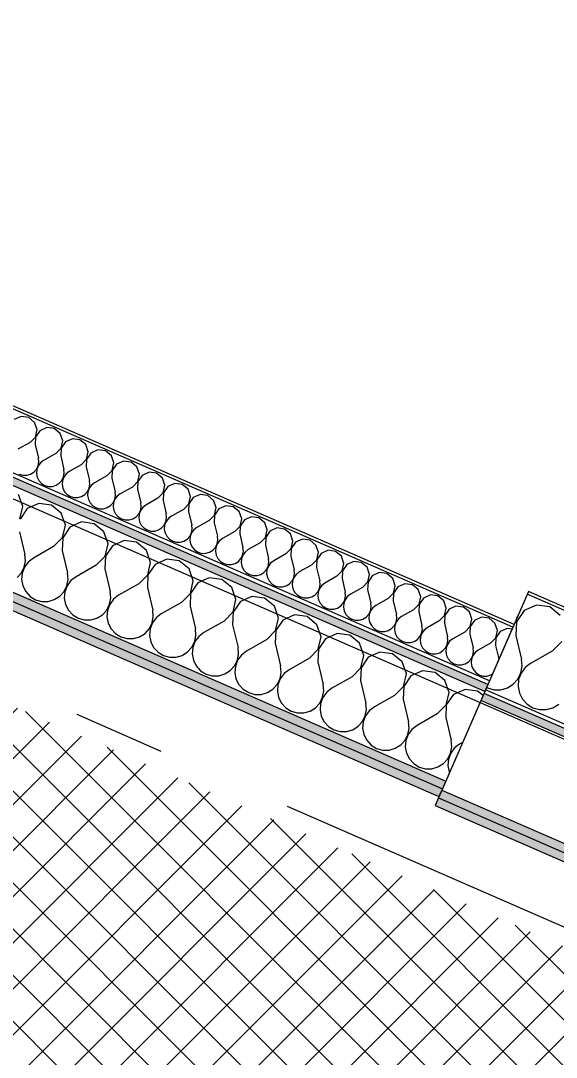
# Model space of a CAD drawing. Header units: millimetres. Extents: x -50172 to 258853, y -59787 to 25069.
# Drawn here: x 54555 to 55378, y 1334 to 2926 of the extents above; entities that cross this region are included whole.
import ezdxf
from ezdxf.enums import TextEntityAlignment as Align

# ---------------------------------------------------------------- set-up
doc = ezdxf.new("R2010")
doc.units = ezdxf.units.MM
doc.header["$MEASUREMENT"] = 0
doc.linetypes.add('Double Dashed', pattern=[1093.611073, 529.166651, -211.666656, 141.111112, -211.666656])
for name, color, linetype in [('A-15-MG_Structural_Grid', 7, 'Continuous'), ('New_A-25-M_Wall_Ext', 7, 'Continuous'), ('New_A-95-D_Dim_Grid.Dim', 7, 'Continuous')]:
    doc.layers.add(name, color=color, linetype=linetype)
for name, color, linetype, lineweight, true_color in [('A-15-MG_Structural_Grid_Pen_No__163', 7, 'Continuous', 0, 0x750077), ('A-25-M_Wall_Int_Pen_No__102', 7, 'Continuous', 15, 0xcccccc), ('New_A-25-M_Wall_Ext_Pen_No__107', 7, 'Continuous', 15, 0xa6a6a6), ('New_A-25-M_Wall_Ext_Pen_No__147', 7, 'Continuous', 0, 0x606060), ('New_A-95-M-SFS_Edge_Pen_No__252', 7, 'Continuous', 13, 0xe8e8e8)]:
    doc.layers.add(name, color=color, linetype=linetype, lineweight=lineweight, true_color=true_color)
for name, color, linetype, lineweight in [('New_A-25-M_Wall_Ext_Pen_No__1', 7, 'Continuous', 13), ('New_A-25-M_Wall_Ext_Pen_No__150', 7, 'Continuous', 0), ('New_A-95-D_Dim_Grid.Dim_Pen_No__4', 7, 'Continuous', 20)]:
    doc.layers.add(name, color=color, linetype=linetype, lineweight=lineweight)
doc.styles.add('GENERATED_STYLE_4', font='')
doc.styles.get('GENERATED_STYLE_4').set_extended_font_data('Swis721 BT')
doc.dimstyles.new('GENERATED_STYLE__3', dxfattribs={"dimtxt": 300, "dimasz": 95, "dimexe": 0.18, "dimexo": 0, "dimgap": 0.09, "dimtad": 1, "dimdec": 0, "dimzin": 0, "dimdsep": 46, "dimtxsty": 'GENERATED_STYLE_4', "dimblk": 'ARROWHEAD_2', "dimblk1": 'ARROWHEAD_2', "dimblk2": 'ARROWHEAD_2', "dimcen": 0.09, "dimclrd": 7, "dimclre": 7, "dimclrt": 7, "dimadec": 0, "dimazin": 0, "dimtfac": 1, "dimtdec": 4, "dimtmove": 0, "dimatfit": 3, "dimfxl": 1, "dimtolj": 1, "dimtzin": 0, "dimarcsym": 0})
pattern_1 = [(0, (0, 0), (0, 173.2051), [0, -100]), (0, (50, 86.6), (0, 173.2051), [0, -100])]

# ---------------------------------------------------------------- blocks, each defined once
blk = doc.blocks.new('*X188')
at = {"layer": 'New_A-25-M_Wall_Ext_Pen_No__107', "linetype": 'Continuous'}
for p, q in [((54555.7, 2318.2), (54545, 2313.4)), ((54567.3, 2316.6), (54555.7, 2318.2)), ((54576.3, 2309.1), (54567.3, 2316.6)), ((54580.1, 2298.1), (54576.3, 2309.1)), ((54577.5, 2286.6), (54580.1, 2298.1)), ((54584.2, 2296.3), (54577.7, 2286.6)), ((54594.9, 2301), (54584.2, 2296.3)), ((54606.5, 2299.5), (54594.9, 2301)), ((54615.6, 2292), (54606.5, 2299.5)), ((54569.3, 2278.3), (54550.6, 2267.7)), ((54569.3, 2278.3), (54577.5, 2286.6)), ((54577.7, 2286.6), (54577.1, 2274.9)), ((54619.4, 2280.9), (54615.6, 2292)), ((54616.8, 2269.5), (54619.4, 2280.9)), ((54623.5, 2279.1), (54616.9, 2269.4)), ((54634.2, 2283.9), (54623.5, 2279.1)), ((54645.8, 2282.3), (54634.2, 2283.9)), ((54654.9, 2274.9), (54645.8, 2282.3)), ((54577.1, 2274.9), (54582.1, 2254)), ((54608.6, 2261.2), (54589.9, 2250.6)), ((54608.6, 2261.2), (54616.8, 2269.5)), ((54616.9, 2269.4), (54616.4, 2257.7)), ((54658.7, 2263.8), (54654.9, 2274.9)), ((54656.1, 2252.4), (54658.7, 2263.8)), ((54662.8, 2262), (54656.2, 2252.3)), ((54673.5, 2266.8), (54662.8, 2262)), ((54685.1, 2265.2), (54673.5, 2266.8)), ((54694.2, 2257.8), (54685.1, 2265.2)), ((54581.5, 2242.3), (54582.6, 2248.1)), ((54585.2, 2247), (54581.7, 2242.3)), ((54582.6, 2248.1), (54582.1, 2254)), ((54589.9, 2250.6), (54585.2, 2247)), ((54616.4, 2257.7), (54621.3, 2236.9)), ((54647.8, 2244), (54656.1, 2252.4)), ((54656.2, 2252.3), (54655.7, 2240.6)), ((54698, 2246.7), (54694.2, 2257.8)), ((54695.3, 2235.3), (54698, 2246.7)), ((54702.1, 2244.9), (54695.5, 2235.2)), ((54712.8, 2249.6), (54702.1, 2244.9)), ((54724.4, 2248.1), (54712.8, 2249.6)), ((54733.4, 2240.6), (54724.4, 2248.1)), ((54552.6, 2229.4), (54558.3, 2227.9)), ((54564.3, 2227.9), (54569.9, 2229.5)), ((54569.9, 2229.5), (54574.9, 2232.6)), ((54574.9, 2232.6), (54578.9, 2237)), ((54578.9, 2237), (54581.5, 2242.3)), ((54579.6, 2236.7), (54579.1, 2230.8)), ((54579.1, 2230.8), (54580.2, 2225)), ((54581.7, 2242.3), (54579.6, 2236.7)), ((54620.8, 2225.2), (54621.9, 2231)), ((54624.5, 2229.9), (54621, 2225.1)), ((54621.9, 2231), (54621.3, 2236.9)), ((54629.2, 2233.5), (54624.5, 2229.9)), ((54647.8, 2244), (54629.2, 2233.5)), ((54655.7, 2240.6), (54660.6, 2219.8)), ((54687.1, 2226.9), (54695.3, 2235.3)), ((54695.5, 2235.2), (54695, 2223.5)), ((54737.2, 2229.5), (54733.4, 2240.6)), ((54734.6, 2218.1), (54737.2, 2229.5)), ((54752.1, 2232.5), (54741.4, 2227.7)), ((54763.7, 2230.9), (54752.1, 2232.5)), ((54772.7, 2223.5), (54763.7, 2230.9)), ((54558.3, 2227.9), (54564.3, 2227.9)), ((54580.2, 2225), (54582.9, 2219.8)), ((54582.9, 2219.8), (54586.9, 2215.4)), ((54586.9, 2215.4), (54591.9, 2212.3)), ((54609.2, 2212.4), (54614.2, 2215.5)), ((54614.2, 2215.5), (54618.2, 2219.9)), ((54618.2, 2219.9), (54620.8, 2225.2)), ((54618.9, 2219.6), (54618.4, 2213.7)), ((54618.4, 2213.7), (54619.5, 2207.9)), ((54621, 2225.1), (54618.9, 2219.6)), ((54660.1, 2208.1), (54661.2, 2213.9)), ((54663.8, 2212.7), (54660.3, 2208)), ((54661.2, 2213.9), (54660.6, 2219.8)), ((54668.5, 2216.3), (54663.8, 2212.7)), ((54687.1, 2226.9), (54668.5, 2216.3)), ((54695, 2223.5), (54699.9, 2202.6)), ((54726.4, 2209.8), (54734.6, 2218.1)), ((54734.8, 2218.1), (54734.3, 2206.4)), ((54741.4, 2227.7), (54734.8, 2218.1)), ((54776.5, 2212.4), (54772.7, 2223.5)), ((54791.4, 2215.4), (54780.7, 2210.6)), ((54803, 2213.8), (54791.4, 2215.4)), ((54812, 2206.4), (54803, 2213.8)), ((54591.9, 2212.3), (54597.6, 2210.7)), ((54597.6, 2210.7), (54603.5, 2210.7)), ((54603.5, 2210.7), (54609.2, 2212.4)), ((54619.5, 2207.9), (54622.2, 2202.6)), ((54622.2, 2202.6), (54626.2, 2198.3)), ((54626.2, 2198.3), (54631.2, 2195.2)), ((54648.5, 2195.3), (54653.5, 2198.4)), ((54653.5, 2198.4), (54657.5, 2202.8)), ((54657.5, 2202.8), (54660.1, 2208.1)), ((54658.2, 2202.5), (54657.7, 2196.6)), ((54660.3, 2208), (54658.2, 2202.5)), ((54699.4, 2190.9), (54700.5, 2196.7)), ((54700.5, 2196.7), (54699.9, 2202.6)), ((54707.8, 2199.2), (54703.1, 2195.6)), ((54726.4, 2209.8), (54707.8, 2199.2)), ((54734.3, 2206.4), (54739.2, 2185.5)), ((54765.7, 2192.7), (54773.9, 2201)), ((54774.1, 2200.9), (54773.6, 2189.2)), ((54773.9, 2201), (54776.5, 2212.4)), ((54780.7, 2210.6), (54774.1, 2200.9)), ((54815.8, 2195.3), (54812, 2206.4)), ((54830.7, 2198.2), (54820, 2193.5)), ((54842.3, 2196.7), (54830.7, 2198.2)), ((54631.2, 2195.2), (54636.9, 2193.6)), ((54636.9, 2193.6), (54642.8, 2193.6)), ((54642.8, 2193.6), (54648.5, 2195.3)), ((54657.7, 2196.6), (54658.8, 2190.8)), ((54658.8, 2190.8), (54661.5, 2185.5)), ((54661.5, 2185.5), (54665.5, 2181.1)), ((54665.5, 2181.1), (54670.5, 2178.1)), ((54687.8, 2178.1), (54692.8, 2181.3)), ((54692.8, 2181.3), (54696.8, 2185.6)), ((54696.8, 2185.6), (54699.4, 2190.9)), ((54697.5, 2185.3), (54697, 2179.4)), ((54699.6, 2190.9), (54697.5, 2185.3)), ((54703.1, 2195.6), (54699.6, 2190.9)), ((54739.8, 2179.6), (54739.2, 2185.5)), ((54747.1, 2182.1), (54742.4, 2178.5)), ((54765.7, 2192.7), (54747.1, 2182.1)), ((54773.6, 2189.2), (54778.5, 2168.4)), ((54805, 2175.5), (54813.2, 2183.9)), ((54813.4, 2183.8), (54812.8, 2172.1)), ((54813.2, 2183.9), (54815.8, 2195.3)), ((54820, 2193.5), (54813.4, 2183.8)), ((54851.3, 2189.2), (54842.3, 2196.7)), ((54855.1, 2178.2), (54851.3, 2189.2)), ((54869.9, 2181.1), (54859.2, 2176.3)), ((54881.5, 2179.5), (54869.9, 2181.1)), ((54670.5, 2178.1), (54676.2, 2176.5)), ((54676.2, 2176.5), (54682.1, 2176.5)), ((54682.1, 2176.5), (54687.8, 2178.1)), ((54697, 2179.4), (54698.1, 2173.6)), ((54698.1, 2173.6), (54700.7, 2168.4)), ((54700.7, 2168.4), (54704.7, 2164)), ((54732.1, 2164.1), (54736.1, 2168.5)), ((54736.1, 2168.5), (54738.7, 2173.8)), ((54736.7, 2168.2), (54736.2, 2162.3)), ((54738.8, 2173.7), (54736.7, 2168.2)), ((54738.7, 2173.8), (54739.8, 2179.6)), ((54742.4, 2178.5), (54738.8, 2173.7)), ((54779, 2162.5), (54778.5, 2168.4)), ((54786.3, 2164.9), (54781.7, 2161.3)), ((54805, 2175.5), (54786.3, 2164.9)), ((54812.8, 2172.1), (54817.8, 2151.2)), ((54844.3, 2158.4), (54852.5, 2166.7)), ((54852.6, 2166.7), (54852.1, 2155)), ((54852.5, 2166.7), (54855.1, 2178.2)), ((54859.2, 2176.3), (54852.6, 2166.7)), ((54890.6, 2172.1), (54881.5, 2179.5)), ((54894.4, 2161), (54890.6, 2172.1)), ((54704.7, 2164), (54709.8, 2160.9)), ((54709.8, 2160.9), (54715.5, 2159.3)), ((54715.5, 2159.3), (54721.4, 2159.4)), ((54721.4, 2159.4), (54727.1, 2161)), ((54727.1, 2161), (54732.1, 2164.1)), ((54736.2, 2162.3), (54737.4, 2156.5)), ((54737.4, 2156.5), (54740, 2151.2)), ((54740, 2151.2), (54744, 2146.9)), ((54771.4, 2147), (54775.3, 2151.4)), ((54775.3, 2151.4), (54778, 2156.7)), ((54776, 2151.1), (54775.5, 2145.2)), ((54778.1, 2156.6), (54776, 2151.1)), ((54778, 2156.7), (54779, 2162.5)), ((54781.7, 2161.3), (54778.1, 2156.6)), ((54818.3, 2145.4), (54817.8, 2151.2)), ((54844.3, 2158.4), (54825.6, 2147.8)), ((54852.1, 2155), (54857.1, 2134.1)), ((54883.6, 2141.3), (54891.8, 2149.6)), ((54891.9, 2149.5), (54891.4, 2137.8)), ((54891.8, 2149.6), (54894.4, 2161)), ((54898.5, 2159.2), (54891.9, 2149.5)), ((54909.2, 2164), (54898.5, 2159.2)), ((54920.8, 2162.4), (54909.2, 2164)), ((54929.9, 2155), (54920.8, 2162.4)), ((54933.7, 2143.9), (54929.9, 2155)), ((54744, 2146.9), (54749.1, 2143.8)), ((54749.1, 2143.8), (54754.8, 2142.2)), ((54754.8, 2142.2), (54760.7, 2142.2)), ((54760.7, 2142.2), (54766.4, 2143.9)), ((54766.4, 2143.9), (54771.4, 2147)), ((54775.5, 2145.2), (54776.6, 2139.4)), ((54776.6, 2139.4), (54779.3, 2134.1)), ((54779.3, 2134.1), (54783.3, 2129.8)), ((54810.7, 2129.9), (54814.6, 2134.2)), ((54814.6, 2134.2), (54817.3, 2139.5)), ((54815.3, 2133.9), (54814.8, 2128.1)), ((54817.4, 2139.5), (54815.3, 2133.9)), ((54817.3, 2139.5), (54818.3, 2145.4)), ((54820.9, 2144.2), (54817.4, 2139.5)), ((54825.6, 2147.8), (54820.9, 2144.2)), ((54857.6, 2128.2), (54857.1, 2134.1)), ((54883.6, 2141.3), (54864.9, 2130.7)), ((54891.4, 2137.8), (54896.3, 2117)), ((54931.1, 2132.5), (54933.7, 2143.9)), ((54937.8, 2142.1), (54931.2, 2132.4)), ((54948.5, 2146.9), (54937.8, 2142.1)), ((54960.1, 2145.3), (54948.5, 2146.9)), ((54969.2, 2137.8), (54960.1, 2145.3)), ((54972.9, 2126.8), (54969.2, 2137.8)), ((54783.3, 2129.8), (54788.4, 2126.7)), ((54788.4, 2126.7), (54794, 2125.1)), ((54794, 2125.1), (54800, 2125.1)), ((54800, 2125.1), (54805.6, 2126.7)), ((54805.6, 2126.7), (54810.7, 2129.9)), ((54814.8, 2128.1), (54815.9, 2122.3)), ((54815.9, 2122.3), (54818.6, 2117)), ((54849.9, 2112.7), (54853.9, 2117.1)), ((54853.9, 2117.1), (54856.5, 2122.4)), ((54856.7, 2122.3), (54854.6, 2116.8)), ((54856.5, 2122.4), (54857.6, 2128.2)), ((54860.2, 2127.1), (54856.7, 2122.3)), ((54864.9, 2130.7), (54860.2, 2127.1)), ((54922.8, 2124.1), (54904.2, 2113.6)), ((54922.8, 2124.1), (54931.1, 2132.5)), ((54931.2, 2132.4), (54930.7, 2120.7)), ((54930.7, 2120.7), (54935.6, 2099.9)), ((54970.3, 2115.3), (54972.9, 2126.8)), ((54977.1, 2125), (54970.5, 2115.3)), ((54987.8, 2129.7), (54977.1, 2125)), ((54999.4, 2128.2), (54987.8, 2129.7)), ((55008.4, 2120.7), (54999.4, 2128.2)), ((55012.2, 2109.6), (55008.4, 2120.7)), ((54818.6, 2117), (54822.6, 2112.6)), ((54822.6, 2112.6), (54827.6, 2109.5)), ((54827.6, 2109.5), (54833.3, 2107.9)), ((54833.3, 2107.9), (54839.2, 2108)), ((54839.2, 2108), (54844.9, 2109.6)), ((54844.9, 2109.6), (54849.9, 2112.7)), ((54854.6, 2116.8), (54854.1, 2110.9)), ((54854.1, 2110.9), (54855.2, 2105.1)), ((54855.2, 2105.1), (54857.9, 2099.8)), ((54893.2, 2100), (54895.8, 2105.3)), ((54896, 2105.2), (54893.9, 2099.7)), ((54895.8, 2105.3), (54896.9, 2111.1)), ((54899.5, 2110), (54896, 2105.2)), ((54896.9, 2111.1), (54896.3, 2117)), ((54904.2, 2113.6), (54899.5, 2110)), ((54962.1, 2107), (54943.5, 2096.4)), ((54962.1, 2107), (54970.3, 2115.3)), ((54970.5, 2115.3), (54970, 2103.6)), ((54970, 2103.6), (54974.9, 2082.7)), ((55009.6, 2098.2), (55012.2, 2109.6)), ((55016.4, 2107.8), (55009.8, 2098.1)), ((55027.1, 2112.6), (55016.4, 2107.8)), ((55038.7, 2111), (55027.1, 2112.6)), ((55047.7, 2103.6), (55038.7, 2111)), ((55051.5, 2092.5), (55047.7, 2103.6)), ((54857.9, 2099.8), (54861.9, 2095.5)), ((54861.9, 2095.5), (54866.9, 2092.4)), ((54866.9, 2092.4), (54872.6, 2090.8)), ((54872.6, 2090.8), (54878.5, 2090.8)), ((54878.5, 2090.8), (54884.2, 2092.5)), ((54884.2, 2092.5), (54889.2, 2095.6)), ((54889.2, 2095.6), (54893.2, 2100)), ((54893.9, 2099.7), (54893.4, 2093.8)), ((54893.4, 2093.8), (54894.5, 2088)), ((54894.5, 2088), (54897.2, 2082.7)), ((54932.5, 2082.9), (54935.1, 2088.2)), ((54935.3, 2088.1), (54933.2, 2082.6)), ((54935.1, 2088.2), (54936.2, 2094)), ((54938.8, 2092.8), (54935.3, 2088.1)), ((54936.2, 2094), (54935.6, 2099.9)), ((54943.5, 2096.4), (54938.8, 2092.8)), ((55001.4, 2089.9), (54982.8, 2079.3)), ((55001.4, 2089.9), (55009.6, 2098.2)), ((55009.8, 2098.1), (55009.3, 2086.4)), ((55009.3, 2086.4), (55014.2, 2065.6)), ((55048.9, 2081.1), (55051.5, 2092.5)), ((55055.7, 2090.7), (55049.1, 2081)), ((55066.4, 2095.5), (55055.7, 2090.7)), ((55078, 2093.9), (55066.4, 2095.5)), ((55087, 2086.5), (55078, 2093.9)), ((55090.8, 2075.4), (55087, 2086.5)), ((54897.2, 2082.7), (54901.2, 2078.4)), ((54901.2, 2078.4), (54906.2, 2075.3)), ((54906.2, 2075.3), (54911.9, 2073.7)), ((54911.9, 2073.7), (54917.8, 2073.7)), ((54917.8, 2073.7), (54923.5, 2075.3)), ((54923.5, 2075.3), (54928.5, 2078.5)), ((54928.5, 2078.5), (54932.5, 2082.9)), ((54933.2, 2082.6), (54932.7, 2076.7)), ((54932.7, 2076.7), (54933.8, 2070.9)), ((54933.8, 2070.9), (54936.4, 2065.6)), ((54971.8, 2065.7), (54974.4, 2071)), ((54974.5, 2071), (54972.5, 2065.4)), ((54974.4, 2071), (54975.5, 2076.8)), ((54978.1, 2075.7), (54974.5, 2071)), ((54975.5, 2076.8), (54974.9, 2082.7)), ((54982.8, 2079.3), (54978.1, 2075.7)), ((55040.7, 2072.7), (55022.1, 2062.2)), ((55040.7, 2072.7), (55048.9, 2081.1)), ((55049.1, 2081), (55048.5, 2069.3)), ((55088.2, 2064), (55090.8, 2075.4)), ((55094.9, 2073.6), (55088.4, 2063.9)), ((55105.6, 2078.3), (55094.9, 2073.6)), ((55117.2, 2076.8), (55105.6, 2078.3)), ((55126.3, 2069.3), (55117.2, 2076.8)), ((54936.4, 2065.6), (54940.5, 2061.2)), ((54940.5, 2061.2), (54945.5, 2058.1)), ((54945.5, 2058.1), (54951.2, 2056.6)), ((54951.2, 2056.6), (54957.1, 2056.6)), ((54957.1, 2056.6), (54962.8, 2058.2)), ((54962.8, 2058.2), (54967.8, 2061.3)), ((54967.8, 2061.3), (54971.8, 2065.7)), ((54972.5, 2065.4), (54971.9, 2059.5)), ((54971.9, 2059.5), (54973.1, 2053.7)), ((54973.1, 2053.7), (54975.7, 2048.5)), ((55011.1, 2048.6), (55013.7, 2053.9)), ((55013.8, 2053.8), (55011.7, 2048.3)), ((55013.7, 2053.9), (55014.8, 2059.7)), ((55017.4, 2058.6), (55013.8, 2053.8)), ((55014.8, 2059.7), (55014.2, 2065.6)), ((55022.1, 2062.2), (55017.4, 2058.6)), ((55048.5, 2069.3), (55053.5, 2048.5)), ((55080, 2055.6), (55061.3, 2045)), ((55080, 2055.6), (55088.2, 2064)), ((55088.4, 2063.9), (55087.8, 2052.2)), ((55130.1, 2058.2), (55126.3, 2069.3)), ((55127.5, 2046.8), (55130.1, 2058.2)), ((55134.2, 2056.4), (55127.6, 2046.8)), ((55144.9, 2061.2), (55134.2, 2056.4)), ((55156.5, 2059.6), (55144.9, 2061.2)), ((55165.6, 2052.2), (55156.5, 2059.6)), ((54975.7, 2048.5), (54979.7, 2044.1)), ((54979.7, 2044.1), (54984.8, 2041)), ((54984.8, 2041), (54990.5, 2039.4)), ((54990.5, 2039.4), (54996.4, 2039.4)), ((54996.4, 2039.4), (55002.1, 2041.1)), ((55002.1, 2041.1), (55007.1, 2044.2)), ((55007.1, 2044.2), (55011.1, 2048.6)), ((55011.7, 2048.3), (55011.2, 2042.4)), ((55011.2, 2042.4), (55012.3, 2036.6)), ((55053, 2036.8), (55054, 2042.6)), ((55056.6, 2041.4), (55053.1, 2036.7)), ((55054, 2042.6), (55053.5, 2048.5)), ((55061.3, 2045), (55056.6, 2041.4)), ((55087.8, 2052.2), (55092.8, 2031.3)), ((55119.3, 2038.5), (55100.6, 2027.9)), ((55119.3, 2038.5), (55127.5, 2046.8)), ((55127.6, 2046.8), (55127.1, 2035.1)), ((55169.4, 2041.1), (55165.6, 2052.2)), ((55166.8, 2029.7), (55169.4, 2041.1)), ((55173.5, 2039.3), (55166.9, 2029.6)), ((55184.2, 2044.1), (55173.5, 2039.3)), ((55195.8, 2042.5), (55184.2, 2044.1)), ((55204.9, 2035.1), (55195.8, 2042.5)), ((55012.3, 2036.6), (55015, 2031.3)), ((55015, 2031.3), (55019, 2027)), ((55019, 2027), (55024.1, 2023.9)), ((55024.1, 2023.9), (55029.8, 2022.3)), ((55029.8, 2022.3), (55035.7, 2022.3)), ((55035.7, 2022.3), (55041.3, 2024)), ((55041.3, 2024), (55046.4, 2027.1)), ((55046.4, 2027.1), (55050.3, 2031.5)), ((55050.3, 2031.5), (55053, 2036.8)), ((55051, 2031.2), (55050.5, 2025.3)), ((55050.5, 2025.3), (55051.6, 2019.5)), ((55053.1, 2036.7), (55051, 2031.2)), ((55092.2, 2019.6), (55093.3, 2025.4)), ((55095.9, 2024.3), (55092.4, 2019.6)), ((55093.3, 2025.4), (55092.8, 2031.3)), ((55100.6, 2027.9), (55095.9, 2024.3)), ((55127.1, 2035.1), (55132, 2014.2)), ((55158.5, 2021.4), (55166.8, 2029.7)), ((55166.9, 2029.6), (55166.4, 2017.9)), ((55208.7, 2024), (55204.9, 2035.1)), ((55206, 2012.6), (55208.7, 2024)), ((55212.8, 2022.2), (55206.2, 2012.5)), ((55223.5, 2026.9), (55212.8, 2022.2)), ((55235.1, 2025.4), (55223.5, 2026.9)), ((55244.2, 2017.9), (55235.1, 2025.4)), ((55051.6, 2019.5), (55054.3, 2014.2)), ((55054.3, 2014.2), (55058.3, 2009.8)), ((55058.3, 2009.8), (55063.3, 2006.8)), ((55063.3, 2006.8), (55069, 2005.2)), ((55075, 2005.2), (55080.6, 2006.8)), ((55080.6, 2006.8), (55085.7, 2010)), ((55085.7, 2010), (55089.6, 2014.3)), ((55089.6, 2014.3), (55092.2, 2019.6)), ((55090.3, 2014), (55089.8, 2008.1)), ((55089.8, 2008.1), (55090.9, 2002.3)), ((55092.4, 2019.6), (55090.3, 2014)), ((55131.5, 2002.5), (55132.6, 2008.3)), ((55135.2, 2007.2), (55131.7, 2002.4)), ((55132.6, 2008.3), (55132, 2014.2)), ((55139.9, 2010.8), (55135.2, 2007.2)), ((55158.5, 2021.4), (55139.9, 2010.8)), ((55166.4, 2017.9), (55171.3, 1997.1)), ((55197.8, 2004.2), (55206, 2012.6)), ((55206.2, 2012.5), (55205.7, 2000.8)), ((55247.9, 2006.9), (55244.2, 2017.9)), ((55245.3, 1995.4), (55247.9, 2006.9)), ((55262.8, 2009.8), (55252.1, 2005)), ((55274.4, 2008.2), (55262.8, 2009.8)), ((55283.4, 2000.8), (55274.4, 2008.2)), ((55069, 2005.2), (55075, 2005.2)), ((55090.9, 2002.3), (55093.6, 1997.1)), ((55093.6, 1997.1), (55097.6, 1992.7)), ((55097.6, 1992.7), (55102.6, 1989.6)), ((55119.9, 1989.7), (55124.9, 1992.8)), ((55124.9, 1992.8), (55128.9, 1997.2)), ((55128.9, 1997.2), (55131.5, 2002.5)), ((55129.6, 1996.9), (55129.1, 1991)), ((55129.1, 1991), (55130.2, 1985.2)), ((55131.7, 2002.4), (55129.6, 1996.9)), ((55170.8, 1985.4), (55171.9, 1991.2)), ((55174.5, 1990), (55171, 1985.3)), ((55171.9, 1991.2), (55171.3, 1997.1)), ((55179.2, 1993.6), (55174.5, 1990)), ((55197.8, 2004.2), (55179.2, 1993.6)), ((55205.7, 2000.8), (55210.6, 1979.9)), ((55237.1, 1987.1), (55245.3, 1995.4)), ((55245.5, 1995.4), (55245, 1983.7)), ((55252.1, 2005), (55245.5, 1995.4)), ((55287.2, 1989.7), (55283.4, 2000.8)), ((55302.1, 1992.7), (55291.4, 1987.9)), ((55309.6, 1991.7), (55302.1, 1992.7)), ((55102.6, 1989.6), (55108.3, 1988)), ((55108.3, 1988), (55114.2, 1988.1)), ((55114.2, 1988.1), (55119.9, 1989.7)), ((55130.2, 1985.2), (55132.9, 1979.9)), ((55132.9, 1979.9), (55136.9, 1975.6)), ((55136.9, 1975.6), (55141.9, 1972.5)), ((55159.2, 1972.6), (55164.2, 1975.7)), ((55164.2, 1975.7), (55168.2, 1980.1)), ((55168.2, 1980.1), (55170.8, 1985.4)), ((55168.9, 1979.8), (55168.4, 1973.9)), ((55168.4, 1973.9), (55169.5, 1968.1)), ((55171, 1985.3), (55168.9, 1979.8)), ((55210.1, 1968.2), (55211.2, 1974.1)), ((55211.2, 1974.1), (55210.6, 1979.9)), ((55218.5, 1976.5), (55213.8, 1972.9)), ((55237.1, 1987.1), (55218.5, 1976.5)), ((55245, 1983.7), (55249.9, 1962.8)), ((55276.4, 1970), (55284.6, 1978.3)), ((55284.8, 1978.2), (55284.3, 1966.5)), ((55284.6, 1978.3), (55287.2, 1989.7)), ((55291.4, 1987.9), (55284.8, 1978.2)), ((55141.9, 1972.5), (55147.6, 1970.9)), ((55147.6, 1970.9), (55153.5, 1970.9)), ((55153.5, 1970.9), (55159.2, 1972.6)), ((55169.5, 1968.1), (55172.2, 1962.8)), ((55172.2, 1962.8), (55176.2, 1958.5)), ((55176.2, 1958.5), (55181.2, 1955.4)), ((55198.5, 1955.4), (55203.5, 1958.6)), ((55203.5, 1958.6), (55207.5, 1962.9)), ((55207.5, 1962.9), (55210.1, 1968.2)), ((55208.2, 1962.6), (55207.7, 1956.8)), ((55210.3, 1968.2), (55208.2, 1962.6)), ((55213.8, 1972.9), (55210.3, 1968.2)), ((55250.5, 1956.9), (55249.9, 1962.8)), ((55257.8, 1959.4), (55253.1, 1955.8)), ((55276.4, 1970), (55257.8, 1959.4)), ((55284.3, 1966.5), (55289.2, 1945.7)), ((55181.2, 1955.4), (55186.9, 1953.8)), ((55186.9, 1953.8), (55192.8, 1953.8)), ((55192.8, 1953.8), (55198.5, 1955.4)), ((55207.7, 1956.8), (55208.8, 1951)), ((55208.8, 1951), (55211.4, 1945.7)), ((55211.4, 1945.7), (55215.4, 1941.3)), ((55242.8, 1941.4), (55246.8, 1945.8)), ((55246.8, 1945.8), (55249.4, 1951.1)), ((55247.4, 1945.5), (55246.9, 1939.6)), ((55249.5, 1951), (55247.4, 1945.5)), ((55249.4, 1951.1), (55250.5, 1956.9)), ((55253.1, 1955.8), (55249.5, 1951)), ((55289.3, 1944.9), (55289.2, 1945.7)), ((55215.4, 1941.3), (55220.5, 1938.2)), ((55220.5, 1938.2), (55226.2, 1936.6)), ((55226.2, 1936.6), (55232.1, 1936.7)), ((55232.1, 1936.7), (55237.8, 1938.3)), ((55237.8, 1938.3), (55242.8, 1941.4)), ((55246.9, 1939.6), (55248.1, 1933.8)), ((55248.1, 1933.8), (55250.7, 1928.5)), ((55250.7, 1928.5), (55254.7, 1924.2)), ((55254.7, 1924.2), (55259.8, 1921.1)), ((55259.8, 1921.1), (55265.5, 1919.5)), ((55265.5, 1919.5), (55271.4, 1919.5)), ((55271.4, 1919.5), (55277.1, 1921.2)), ((55277.1, 1921.2), (55279.6, 1922.8))]:
    blk.add_line(p, q, dxfattribs=at)
blk = doc.blocks.new('*X189')
at = {"layer": 'New_A-25-M_Wall_Ext_Pen_No__150', "linetype": 'Continuous'}
for p, q in [((54558, 2179.7), (54551.7, 2198.2)), ((54582.8, 2184.6), (54564.9, 2176.7)), ((54602.1, 2182), (54582.8, 2184.6)), ((54617.2, 2169.6), (54602.1, 2182)), ((54553.7, 2160.7), (54558, 2179.7)), ((54564.9, 2176.7), (54553.9, 2160.6)), ((54623.5, 2151.2), (54617.2, 2169.6)), ((54619.1, 2132.1), (54623.5, 2151.2)), ((54648.2, 2156.1), (54630.4, 2148.1)), ((54667.6, 2153.5), (54648.2, 2156.1)), ((54682.6, 2141.1), (54667.6, 2153.5)), ((54553.1, 2141.1), (54561.3, 2106.3)), ((54630.4, 2148.1), (54619.4, 2132)), ((54689, 2122.6), (54682.6, 2141.1)), ((54605.4, 2118.2), (54574.4, 2100.6)), ((54605.4, 2118.2), (54619.1, 2132.1)), ((54619.4, 2132), (54618.5, 2112.5)), ((54684.6, 2103.6), (54689, 2122.6)), ((54695.9, 2119.6), (54684.9, 2103.5)), ((54713.7, 2127.5), (54695.9, 2119.6)), ((54733, 2124.9), (54713.7, 2127.5)), ((54748.1, 2112.5), (54733, 2124.9)), ((54562.2, 2096.5), (54561.3, 2106.3)), ((54618.5, 2112.5), (54626.8, 2077.8)), ((54670.9, 2089.7), (54684.6, 2103.6)), ((54684.9, 2103.5), (54684, 2084)), ((54754.4, 2094.1), (54748.1, 2112.5)), ((54556, 2078), (54560.4, 2086.8)), ((54560.7, 2086.7), (54557.2, 2077.5)), ((54560.4, 2086.8), (54562.2, 2096.5)), ((54566.6, 2094.6), (54560.7, 2086.7)), ((54574.4, 2100.6), (54566.6, 2094.6)), ((54670.9, 2089.7), (54639.9, 2072)), ((54750.1, 2075), (54754.4, 2094.1)), ((54761.3, 2091), (54750.4, 2074.9)), ((54779.2, 2099), (54761.3, 2091)), ((54798.5, 2096.4), (54779.2, 2099)), ((54813.6, 2084), (54798.5, 2096.4)), ((54549.4, 2070.7), (54556, 2078)), ((54557.2, 2077.5), (54556.3, 2067.7)), ((54627.7, 2067.9), (54626.8, 2077.8)), ((54639.9, 2072), (54632, 2066)), ((54684, 2084), (54692.2, 2049.2)), ((54736.4, 2061.1), (54750.1, 2075)), ((54750.4, 2074.9), (54749.5, 2055.4)), ((54819.9, 2065.5), (54813.6, 2084)), ((54844.6, 2070.4), (54826.8, 2062.5)), ((54864, 2067.8), (54844.6, 2070.4)), ((54556.3, 2067.7), (54558.2, 2058)), ((54558.2, 2058), (54562.7, 2049.2)), ((54621.5, 2049.4), (54625.9, 2058.3)), ((54626.2, 2058.1), (54622.7, 2048.9)), ((54625.9, 2058.3), (54627.7, 2067.9)), ((54632, 2066), (54626.2, 2058.1)), ((54736.4, 2061.1), (54705.3, 2043.5)), ((54749.5, 2055.4), (54757.7, 2020.7)), ((54815.6, 2046.5), (54819.9, 2065.5)), ((54826.8, 2062.5), (54815.8, 2046.4)), ((54879.1, 2055.4), (54864, 2067.8)), ((54885.4, 2037), (54879.1, 2055.4)), ((54562.7, 2049.2), (54569.3, 2041.9)), ((54569.3, 2041.9), (54577.7, 2036.8)), ((54606.5, 2036.9), (54614.9, 2042.1)), ((54614.9, 2042.1), (54621.5, 2049.4)), ((54622.7, 2048.9), (54621.8, 2039.1)), ((54621.8, 2039.1), (54623.7, 2029.4)), ((54691.4, 2029.7), (54693.2, 2039.4)), ((54693.2, 2039.4), (54692.2, 2049.2)), ((54705.3, 2043.5), (54697.5, 2037.5)), ((54801.9, 2032.6), (54815.6, 2046.5)), ((54815.8, 2046.4), (54815, 2026.9)), ((54910.1, 2041.9), (54892.3, 2033.9)), ((54929.5, 2039.3), (54910.1, 2041.9)), ((54944.5, 2026.9), (54929.5, 2039.3)), ((54577.7, 2036.8), (54587.2, 2034.1)), ((54587.2, 2034.1), (54597.1, 2034.2)), ((54597.1, 2034.2), (54606.5, 2036.9)), ((54623.7, 2029.4), (54628.1, 2020.6)), ((54687, 2020.9), (54691.4, 2029.7)), ((54691.6, 2029.6), (54688.1, 2020.4)), ((54697.5, 2037.5), (54691.6, 2029.6)), ((54801.9, 2032.6), (54770.8, 2014.9)), ((54815, 2026.9), (54823.2, 1992.1)), ((54881, 2017.9), (54885.4, 2037)), ((54892.3, 2033.9), (54881.3, 2017.8)), ((54950.9, 2008.4), (54944.5, 2026.9)), ((54628.1, 2020.6), (54634.8, 2013.4)), ((54634.8, 2013.4), (54643.2, 2008.2)), ((54643.2, 2008.2), (54652.7, 2005.6)), ((54662.5, 2005.6), (54672, 2008.4)), ((54672, 2008.4), (54680.4, 2013.6)), ((54680.4, 2013.6), (54687, 2020.9)), ((54688.1, 2020.4), (54687.3, 2010.6)), ((54687.3, 2010.6), (54689.2, 2000.9)), ((54756.8, 2001.2), (54758.6, 2010.8)), ((54763, 2008.9), (54757.1, 2001)), ((54758.6, 2010.8), (54757.7, 2020.7)), ((54770.8, 2014.9), (54763, 2008.9)), ((54867.3, 2004), (54881, 2017.9)), ((54881.3, 2017.8), (54880.4, 1998.3)), ((54946.5, 1989.4), (54950.9, 2008.4)), ((54975.6, 2013.3), (54957.8, 2005.4)), ((54994.9, 2010.7), (54975.6, 2013.3)), ((55010, 1998.3), (54994.9, 2010.7)), ((54652.7, 2005.6), (54662.5, 2005.6)), ((54689.2, 2000.9), (54693.6, 1992.1)), ((54693.6, 1992.1), (54700.3, 1984.8)), ((54745.9, 1985), (54752.5, 1992.3)), ((54752.5, 1992.3), (54756.8, 2001.2)), ((54753.6, 1991.8), (54752.8, 1982)), ((54757.1, 2001), (54753.6, 1991.8)), ((54824.1, 1982.3), (54823.2, 1992.1)), ((54867.3, 2004), (54836.3, 1986.4)), ((54880.4, 1998.3), (54888.7, 1963.6)), ((54957.8, 2005.4), (54946.8, 1989.3)), ((55016.3, 1979.9), (55010, 1998.3)), ((54700.3, 1984.8), (54708.7, 1979.7)), ((54708.7, 1979.7), (54718.2, 1977)), ((54718.2, 1977), (54728, 1977.1)), ((54728, 1977.1), (54737.5, 1979.8)), ((54737.5, 1979.8), (54745.9, 1985)), ((54752.8, 1982), (54754.6, 1972.3)), ((54822.3, 1972.6), (54824.1, 1982.3)), ((54828.5, 1980.4), (54822.6, 1972.5)), ((54836.3, 1986.4), (54828.5, 1980.4)), ((54932.8, 1975.5), (54901.8, 1957.8)), ((54932.8, 1975.5), (54946.5, 1989.4)), ((54946.8, 1989.3), (54945.9, 1969.8)), ((55012, 1960.8), (55016.3, 1979.9)), ((55023.2, 1976.8), (55012.3, 1960.7)), ((55041.1, 1984.8), (55023.2, 1976.8)), ((55060.4, 1982.2), (55041.1, 1984.8)), ((55075.5, 1969.8), (55060.4, 1982.2)), ((54754.6, 1972.3), (54759.1, 1963.5)), ((54759.1, 1963.5), (54765.8, 1956.3)), ((54811.3, 1956.5), (54817.9, 1963.8)), ((54817.9, 1963.8), (54822.3, 1972.6)), ((54819.1, 1963.3), (54818.2, 1953.5)), ((54822.6, 1972.5), (54819.1, 1963.3)), ((54889.6, 1953.7), (54888.7, 1963.6)), ((54945.9, 1969.8), (54954.1, 1935)), ((54998.3, 1946.9), (55012, 1960.8)), ((55012.3, 1960.7), (55011.4, 1941.2)), ((55081.8, 1951.3), (55075.5, 1969.8)), ((54765.8, 1956.3), (54774.2, 1951.1)), ((54774.2, 1951.1), (54783.6, 1948.5)), ((54783.6, 1948.5), (54793.5, 1948.5)), ((54793.5, 1948.5), (54803, 1951.3)), ((54803, 1951.3), (54811.3, 1956.5)), ((54818.2, 1953.5), (54820.1, 1943.8)), ((54820.1, 1943.8), (54824.5, 1935)), ((54883.4, 1935.2), (54887.8, 1944.1)), ((54888.1, 1943.9), (54884.6, 1934.7)), ((54887.8, 1944.1), (54889.6, 1953.7)), ((54893.9, 1951.8), (54888.1, 1943.9)), ((54901.8, 1957.8), (54893.9, 1951.8)), ((54998.3, 1946.9), (54967.2, 1929.3)), ((55077.5, 1932.3), (55081.8, 1951.3)), ((55088.7, 1948.3), (55077.7, 1932.2)), ((55106.5, 1956.2), (55088.7, 1948.3)), ((55125.9, 1953.6), (55106.5, 1956.2)), ((55141, 1941.2), (55125.9, 1953.6)), ((54824.5, 1935), (54831.2, 1927.7)), ((54831.2, 1927.7), (54839.6, 1922.6)), ((54868.4, 1922.7), (54876.8, 1927.9)), ((54876.8, 1927.9), (54883.4, 1935.2)), ((54884.6, 1934.7), (54883.7, 1924.9)), ((54955.1, 1925.2), (54954.1, 1935)), ((54967.2, 1929.3), (54959.4, 1923.3)), ((55011.4, 1941.2), (55019.6, 1906.5)), ((55063.8, 1918.4), (55077.5, 1932.3)), ((55077.7, 1932.2), (55076.9, 1912.7)), ((55147.3, 1922.8), (55141, 1941.2)), ((55172, 1927.7), (55154.2, 1919.7)), ((55191.4, 1925.1), (55172, 1927.7)), ((54839.6, 1922.6), (54849.1, 1919.9)), ((54849.1, 1919.9), (54859, 1920)), ((54859, 1920), (54868.4, 1922.7)), ((54883.7, 1924.9), (54885.6, 1915.2)), ((54885.6, 1915.2), (54890, 1906.4)), ((54948.9, 1906.7), (54953.3, 1915.5)), ((54953.5, 1915.4), (54950, 1906.2)), ((54953.3, 1915.5), (54955.1, 1925.2)), ((54959.4, 1923.3), (54953.5, 1915.4)), ((55063.8, 1918.4), (55032.7, 1900.7)), ((55076.9, 1912.7), (55085.1, 1877.9)), ((55142.9, 1903.7), (55147.3, 1922.8)), ((55154.2, 1919.7), (55143.2, 1903.6)), ((55206.4, 1912.7), (55191.4, 1925.1)), ((55212.8, 1894.2), (55206.4, 1912.7)), ((54890, 1906.4), (54896.7, 1899.2)), ((54896.7, 1899.2), (54905.1, 1894)), ((54933.9, 1894.2), (54942.3, 1899.4)), ((54942.3, 1899.4), (54948.9, 1906.7)), ((54950, 1906.2), (54949.2, 1896.4)), ((54949.2, 1896.4), (54951.1, 1886.7)), ((55018.7, 1887), (55020.5, 1896.6)), ((55024.9, 1894.7), (55019, 1886.8)), ((55020.5, 1896.6), (55019.6, 1906.5)), ((55032.7, 1900.7), (55024.9, 1894.7)), ((55129.2, 1889.8), (55142.9, 1903.7)), ((55143.2, 1903.6), (55142.3, 1884.1)), ((55237.5, 1899.1), (55219.7, 1891.2)), ((55256.8, 1896.5), (55237.5, 1899.1)), ((55265.2, 1889.7), (55256.8, 1896.5)), ((54905.1, 1894), (54914.6, 1891.4)), ((54914.6, 1891.4), (54924.4, 1891.4)), ((54924.4, 1891.4), (54933.9, 1894.2)), ((54951.1, 1886.7), (54955.5, 1877.9)), ((55014.4, 1878.1), (55018.7, 1887)), ((55019, 1886.8), (55015.5, 1877.6)), ((55129.2, 1889.8), (55098.2, 1872.2)), ((55142.3, 1884.1), (55150.6, 1849.4)), ((55208.4, 1875.2), (55212.8, 1894.2)), ((55219.7, 1891.2), (55208.7, 1875.1)), ((54955.5, 1877.9), (54962.2, 1870.6)), ((54962.2, 1870.6), (54970.6, 1865.5)), ((54970.6, 1865.5), (54980.1, 1862.8)), ((54980.1, 1862.8), (54989.9, 1862.9)), ((54989.9, 1862.9), (54999.4, 1865.6)), ((54999.4, 1865.6), (55007.8, 1870.8)), ((55007.8, 1870.8), (55014.4, 1878.1)), ((55015.5, 1877.6), (55014.7, 1867.8)), ((55014.7, 1867.8), (55016.5, 1858.1)), ((55084.2, 1858.4), (55086, 1868.1)), ((55090.4, 1866.2), (55084.5, 1858.3)), ((55086, 1868.1), (55085.1, 1877.9)), ((55098.2, 1872.2), (55090.4, 1866.2)), ((55194.7, 1861.3), (55208.4, 1875.2)), ((55208.7, 1875.1), (55207.8, 1855.6)), ((55016.5, 1858.1), (55021, 1849.3)), ((55021, 1849.3), (55027.7, 1842.1)), ((55073.2, 1842.3), (55079.8, 1849.6)), ((55079.8, 1849.6), (55084.2, 1858.4)), ((55081, 1849.1), (55080.1, 1839.3)), ((55084.5, 1858.3), (55081, 1849.1)), ((55151.5, 1839.5), (55150.6, 1849.4)), ((55194.7, 1861.3), (55163.7, 1843.6)), ((55207.8, 1855.6), (55216, 1820.8)), ((55027.7, 1842.1), (55036.1, 1836.9)), ((55036.1, 1836.9), (55045.5, 1834.3)), ((55045.5, 1834.3), (55055.4, 1834.3)), ((55055.4, 1834.3), (55064.9, 1837.1)), ((55064.9, 1837.1), (55073.2, 1842.3)), ((55080.1, 1839.3), (55082, 1829.6)), ((55149.7, 1829.9), (55151.5, 1839.5)), ((55155.8, 1837.6), (55150, 1829.7)), ((55163.7, 1843.6), (55155.8, 1837.6)), ((55082, 1829.6), (55086.4, 1820.8)), ((55086.4, 1820.8), (55093.1, 1813.5)), ((55138.7, 1813.7), (55145.3, 1821)), ((55145.3, 1821), (55149.7, 1829.9)), ((55146.5, 1820.5), (55145.6, 1810.7)), ((55150, 1829.7), (55146.5, 1820.5)), ((55217, 1811), (55216, 1820.8)), ((55229.1, 1815.1), (55221.3, 1809.1)), ((55233.8, 1817.7), (55229.1, 1815.1)), ((55093.1, 1813.5), (55101.5, 1808.4)), ((55101.5, 1808.4), (55111, 1805.7)), ((55111, 1805.7), (55120.9, 1805.8)), ((55120.9, 1805.8), (55130.3, 1808.5)), ((55130.3, 1808.5), (55138.7, 1813.7)), ((55145.6, 1810.7), (55147.5, 1801)), ((55147.5, 1801), (55151.9, 1792.2)), ((55210.8, 1792.5), (55215.2, 1801.3)), ((55215.4, 1801.2), (55211.9, 1792)), ((55215.2, 1801.3), (55217, 1811)), ((55221.3, 1809.1), (55215.4, 1801.2)), ((55151.9, 1792.2), (55158.6, 1785)), ((55158.6, 1785), (55167, 1779.8)), ((55195.8, 1780), (55204.2, 1785.2)), ((55204.2, 1785.2), (55210.8, 1792.5)), ((55211.9, 1792), (55211.1, 1782.2)), ((55167, 1779.8), (55176.5, 1777.2)), ((55176.5, 1777.2), (55186.3, 1777.2)), ((55186.3, 1777.2), (55195.8, 1780)), ((55211.1, 1782.2), (55213, 1772.5)), ((55213, 1772.5), (55213.5, 1771.3))]:
    blk.add_line(p, q, dxfattribs=at)
blk = doc.blocks.new('Wall_25_1', base_point=(55197.4, 1734.3))
at = {"layer": 'New_A-25-M_Wall_Ext', "linetype": 'Continuous', "lineweight": 0, "true_color": 0x000000}
h = blk.add_hatch(dxfattribs=at)
h.set_pattern_fill('Plaster_0001', color=178, style=0, pattern_type=2)
h.set_pattern_definition(pattern_1)
h.paths.add_polyline_path([(55312.7, 1998.8), (54277.2, 2450.3), (54275.4, 2446.2), (55310.9, 1994.6)])
at = {"layer": 'New_A-25-M_Wall_Ext_Pen_No__107', "linetype": 'Continuous'}
for points in [[(54161.8, 2185.9), (55197.4, 1734.3), (55202.6, 1746.2), (54167, 2197.8)], [(54167, 2197.8), (55202.6, 1746.2), (55207.8, 1758.2), (54172.2, 2209.7)]]:
    blk.add_hatch(color=256, dxfattribs=at).paths.add_polyline_path(points)
at = {"layer": 'New_A-25-M_Wall_Ext_Pen_No__147', "linetype": 'Continuous'}
blk.add_hatch(color=256, dxfattribs=at).paths.add_polyline_path([(55272.6, 1906.6), (54237, 2358.2), (54232.2, 2347.2), (55267.8, 1895.6)])
at = {"layer": 'New_A-25-M_Wall_Ext_Pen_No__1', "linetype": 'Continuous'}
for p, q in [((55310.9, 1994.6), (54275.4, 2446.2)), ((55272.6, 1906.6), (54237, 2358.2)), ((55275, 1912.1), (54239.4, 2363.7)), ((55267.8, 1895.6), (54232.2, 2347.2)), ((54167, 2197.8), (55202.6, 1746.2)), ((54172.2, 2209.7), (55207.8, 1758.2))]:
    blk.add_line(p, q, dxfattribs=at)
at = {"layer": 'New_A-25-M_Wall_Ext_Pen_No__1', "linetype": 'Continuous', "flags": 128}
for points in [[(55312.7, 1998.8), (54277.2, 2450.3)], [(54161.8, 2185.9), (55197.4, 1734.3)], [(55310.9, 1994.6), (55275, 1912.1)], [(55312.7, 1998.8), (55310.9, 1994.6)], [(55275, 1912.1), (55272.6, 1906.6)], [(55267.8, 1895.6), (55207.8, 1758.2)], [(55272.6, 1906.6), (55267.8, 1895.6)], [(55207.8, 1758.2), (55202.6, 1746.2)], [(55202.6, 1746.2), (55197.4, 1734.3)]]:
    blk.add_lwpolyline(points, dxfattribs=at)
at = {"layer": 'New_A-25-M_Wall_Ext', "color": 250, "lineweight": 50, "true_color": 0x2a2a2a}
for name in ['*X188', '*X189']:
    blk.add_blockref(name, (0, 0), dxfattribs=at)
blk = doc.blocks.new('*X195')
at = {"layer": 'New_A-25-M_Wall_Ext_Pen_No__107', "linetype": 'Continuous'}
for p, q in [((55347.1, 2028.5), (55328.1, 2020)), ((55367.7, 2025.7), (55347.1, 2028.5)), ((55383.8, 2012.5), (55367.7, 2025.7)), ((55316.1, 2003), (55317.7, 2010.3)), ((55328.1, 2020), (55316.4, 2002.8)), ((55313.4, 2000.2), (55316.1, 2003)), ((55316.4, 2002.8), (55315.4, 1982)), ((55315.4, 1982), (55324.2, 1945)), ((55371.3, 1957.7), (55385.9, 1972.5)), ((55325.2, 1934.5), (55324.2, 1945)), ((55371.3, 1957.7), (55338.2, 1938.9)), ((55323.3, 1924.2), (55325.2, 1934.5)), ((55329.8, 1932.5), (55323.6, 1924)), ((55338.2, 1938.9), (55329.8, 1932.5)), ((55311.6, 1907), (55318.6, 1914.7)), ((55318.6, 1914.7), (55323.3, 1924.2)), ((55319.8, 1914.2), (55318.9, 1903.7)), ((55323.6, 1924), (55319.8, 1914.2)), ((55270.6, 1902.1), (55271.9, 1901.3)), ((55271.9, 1901.3), (55282, 1898.4)), ((55282, 1898.4), (55292.5, 1898.5)), ((55292.5, 1898.5), (55302.6, 1901.4)), ((55302.6, 1901.4), (55311.6, 1907)), ((55318.9, 1903.7), (55320.9, 1893.4)), ((55320.9, 1893.4), (55325.7, 1884)), ((55325.7, 1884), (55332.8, 1876.3)), ((55332.8, 1876.3), (55341.7, 1870.8)), ((55341.7, 1870.8), (55351.9, 1868)), ((55351.9, 1868), (55362.4, 1868)), ((55362.4, 1868), (55372.5, 1870.9)), ((55372.5, 1870.9), (55381.4, 1876.5))]:
    blk.add_line(p, q, dxfattribs=at)
blk = doc.blocks.new('Wall_27_1', base_point=(55334.7, 2049.2))
at = {"layer": 'New_A-25-M_Wall_Ext', "linetype": 'Continuous', "lineweight": 0, "true_color": 0x000000}
h = blk.add_hatch(dxfattribs=at)
h.set_pattern_fill('Plaster_0001', color=178, style=0, pattern_type=2)
h.set_pattern_definition(pattern_1)
h.paths.add_polyline_path([(56155.3, 1691.3), (55334.7, 2049.2), (55332.9, 2045.1), (56153.5, 1687.2)])
at = {"layer": 'New_A-25-M_Wall_Ext_Pen_No__107', "linetype": 'Continuous'}
for points in [[(55196.6, 1732.5), (56017.2, 1374.6), (56022.4, 1386.6), (55201.8, 1744.4)], [(55191.4, 1720.6), (56012.1, 1362.7), (56017.2, 1374.6), (55196.6, 1732.5)]]:
    blk.add_hatch(color=256, dxfattribs=at).paths.add_polyline_path(points)
at = {"layer": 'New_A-25-M_Wall_Ext_Pen_No__147', "linetype": 'Continuous'}
blk.add_hatch(color=256, dxfattribs=at).paths.add_polyline_path([(56087.2, 1535.1), (55266.6, 1892.9), (55261.8, 1881.9), (56082.4, 1524.1)])
at = {"layer": 'New_A-25-M_Wall_Ext_Pen_No__1', "linetype": 'Continuous'}
for p, q in [((56153.5, 1687.2), (55332.9, 2045.1)), ((56089.6, 1540.6), (55269, 1898.4)), ((56082.4, 1524.1), (55261.8, 1881.9)), ((56087.2, 1535.1), (55266.6, 1892.9)), ((55201.8, 1744.4), (56022.4, 1386.6)), ((55196.6, 1732.5), (56017.2, 1374.6))]:
    blk.add_line(p, q, dxfattribs=at)
at = {"layer": 'New_A-25-M_Wall_Ext_Pen_No__1', "linetype": 'Continuous', "flags": 128}
for points in [[(55334.7, 2049.2), (55191.4, 1720.6)], [(56155.3, 1691.3), (55334.7, 2049.2)], [(55191.4, 1720.6), (56012.1, 1362.7)]]:
    blk.add_lwpolyline(points, dxfattribs=at)
at = {"layer": 'New_A-25-M_Wall_Ext', "color": 250, "lineweight": 50, "true_color": 0x2a2a2a}
blk.add_blockref('*X195', (0, 0), dxfattribs=at)
blk = doc.blocks.new('Standard grid marker_2')
at = {"layer": 'A-15-MG_Structural_Grid_Pen_No__163', "linetype": 'Double Dashed'}
blk.add_line((1909.1, 0), (86140.3, 0), dxfattribs=at)
at = {"layer": 'A-15-MG_Structural_Grid_Pen_No__163', "style": 'GENERATED_STYLE_4'}
for tag, p in [('AC_MarkerText_1_0', (-500, 952.5)), ('AC_MarkerText_1_1', (88549.4, 952.5))]:
    blk.add_attdef(tag, text='', height=350, rotation=360, dxfattribs=at).set_placement(p, align=Align.MIDDLE_CENTER)
blk = doc.blocks.new('*D278')
at = {"layer": 'New_A-95-D_Dim_Grid.Dim_Pen_No__4', "linetype": 'Continuous'}
for p, q in [((54474, 4015.2), (54549, 4187)), ((54569.6, 4144), (54453.4, 4058.2)), ((54455.5, 4125.5), (54511.5, 4101.1)), ((54511.5, 4101.1), (62761.3, 503.8)), ((62723.8, 417.8), (62798.8, 589.7)), ((62819.4, 546.6), (62703.2, 460.9)), ((62761.3, 503.8), (70094.5, -2693.8))]:
    blk.add_line(p, q, dxfattribs=at)
at = {"layer": 'New_A-95-D_Dim_Grid.Dim_Pen_No__4', "insert": (58174.6, 2569.3), "char_height": 300, "attachment_point": 7, "rotation": 336.4404, "style": 'GENERATED_STYLE_4'}
blk.add_mtext('\\A1;{\\fSwis721 BT|b0|i0|c0|p34;9,000}', dxfattribs=at)
blk = doc.blocks.new('ARROWHEAD_2')
at = {"color": 0, "linetype": 'Continuous', "lineweight": 0}
for p, q in [((-0.378, -0.655), (0.378, 0.655)), ((0, 0), (-1, 0))]:
    blk.add_line(p, q, dxfattribs=at)

msp = doc.modelspace()

# ---------------------------------------------------------------- hatches: boundary and pattern name
at = {"layer": 'A-25-M_Wall_Int_Pen_No__102', "linetype": 'Continuous'}
h = msp.add_hatch(dxfattribs=at)
h.set_pattern_fill('Grid_5x5_Diagonal_0001', color=256, style=0, pattern_type=2)
h.set_pattern_definition([(45, (0, 0), (-35.35534, 35.35534), []), (135, (0, 0), (35.35534, 35.35534), [])])
h.paths.add_polyline_path([(44768.3, -19356.4), (49530.7, -8434.9), (28562.4, 708.3), (33140, 11206.2), (74273.5, -6730.2), (64933.5, -28149.5)])

# ---------------------------------------------------------------- linework, layer by layer
at = {"layer": 'New_A-95-M-SFS_Edge_Pen_No__252', "linetype": 'Continuous', "flags": 128}
msp.add_lwpolyline([(44708.7, -19493.2), (65035.3, -28356.6), (74551.4, -6533.2), (53816.9, 2508.1)], dxfattribs=at)

# ---------------------------------------------------------------- block references
at = {"layer": 'A-15-MG_Structural_Grid', "color": 8, "linetype": 'Continuous', "lineweight": 15, "zscale": 1000, "rotation": 336.440411583993}
msp.add_blockref('Standard grid marker_2', (8103.9, 22153.2), dxfattribs=at)
at = {"layer": 'New_A-25-M_Wall_Ext', "color": 250, "lineweight": 50, "true_color": 0x2a2a2a}
for name, p in [('Wall_25_1', (55197.4, 1734.3)), ('Wall_27_1', (55334.7, 2049.2))]:
    msp.add_blockref(name, p, dxfattribs=at)

# ---------------------------------------------------------------- dimensions: what is measured, and where the dimension line sits
at = {"layer": 'New_A-95-D_Dim_Grid.Dim', "linetype": 'Continuous'}
dim = msp.add_linear_dim(base=(62761.3, 503.8), p1=(54489.2, 4049.9), p2=(62761.3, 503.8), angle=336.4404, dimstyle='GENERATED_STYLE__3', dxfattribs=at)
dim.commit()
dim.dimension.update_dxf_attribs({"geometry": '*D278', "text_midpoint": (58720.3, 2495), "dimtype": 160, "text_rotation": 336.4404})

doc.saveas('drawing.dxf')
